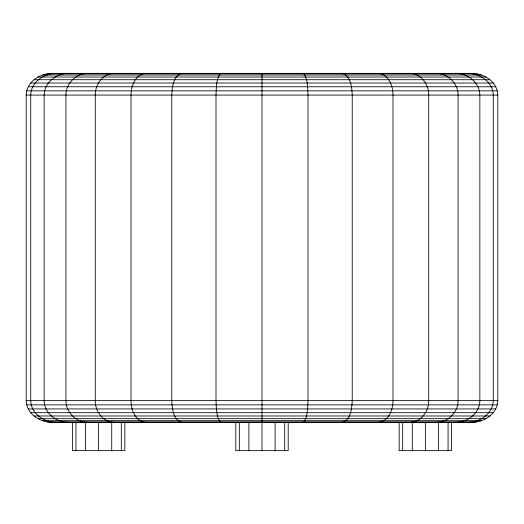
<?xml version="1.0" encoding="UTF-8"?>
<svg xmlns="http://www.w3.org/2000/svg" width="524" height="524" viewBox="0 0 524 524"><rect width="100%" height="100%" fill="white"/><g stroke="black" fill="none" stroke-linecap="round" stroke-linejoin="round"><path stroke-width="0.79" d="M26.2 95.073C26.455 81.678 40.381 73.098 52.741 73.36L471.259 73.36C483.619 73.098 497.545 81.678 497.8 95.073L497.8 400.631C497.545 414.026 483.619 422.606 471.259 422.344L52.741 422.344C40.381 422.606 26.455 414.026 26.2 400.631L26.2 95.073L497.8 95.073M221.174 73.36L220.165 73.779C215.94 79.877 216.438 87.967 215.999 95.073L215.999 400.631C216.438 407.738 215.94 415.827 220.165 421.925L221.174 422.344M302.826 422.344L303.835 421.925C308.06 415.827 307.562 407.738 308.001 400.631L308.001 95.073C307.562 87.967 308.06 79.877 303.835 73.779L302.826 73.36M181.92 73.36C173.005 75.653 172.2 87.429 171.761 95.073L171.761 400.631C172.2 408.275 173.005 420.051 181.92 422.344M342.08 422.344C350.995 420.051 351.801 408.275 352.239 400.631L352.239 95.073C351.801 87.429 350.995 75.653 342.08 73.36M145.744 73.36C135.395 74.139 130.948 86.06 130.993 95.073L130.993 400.631C130.948 409.644 135.395 421.565 145.744 422.344M378.256 422.344C388.605 421.565 393.052 409.644 393.007 400.631L393.007 95.073C393.052 86.06 388.605 74.139 378.256 73.36M114.029 73.36C102.894 73.439 95.034 84.587 95.263 95.073L95.263 400.631C95.034 411.117 102.894 422.265 114.029 422.344M409.971 422.344C421.106 422.265 428.966 411.117 428.737 400.631L428.737 95.073C428.966 84.587 421.106 73.439 409.971 73.36M88.006 73.36C76.34 73.17 65.782 83.329 65.939 95.073L65.939 400.631C65.782 412.375 76.34 422.534 88.006 422.344M435.994 422.344C447.66 422.534 458.218 412.375 458.061 400.631L458.061 95.073C458.218 83.329 447.66 73.17 435.994 73.36M68.67 73.36C56.625 73.098 44.173 82.412 44.147 95.073L44.147 400.631C44.173 413.292 56.625 422.606 68.67 422.344M455.33 422.344C467.375 422.606 479.827 413.292 479.853 400.631L479.853 95.073C479.827 82.412 467.375 73.098 455.33 73.36M56.762 73.36C44.488 73.098 30.923 81.862 30.733 95.073L30.733 400.631C30.923 413.842 44.488 422.606 56.762 422.344M467.238 422.344C479.512 422.606 493.077 413.842 493.267 400.631L493.267 95.073C493.077 81.862 479.512 73.098 467.238 73.36M47.566 73.779L476.434 73.779M42.582 75.011L481.418 75.011M37.997 77.021L486.003 77.021M33.975 79.72L490.025 79.72M30.674 83.008L493.326 83.008M28.217 86.768L495.783 86.768M26.711 90.842L497.289 90.842M26.2 400.631L497.8 400.631M26.711 404.862L497.289 404.862M28.217 408.936L495.783 408.936M30.674 412.696L493.326 412.696M33.975 415.984L490.025 415.984M37.997 418.683L486.003 418.683M42.582 420.693L481.418 420.693M47.566 421.925L476.434 421.925M451.57 422.344L451.57 450.64L399.17 450.64L399.17 422.344M448.059 422.344L448.059 450.64M438.47 422.344L438.47 450.64M425.37 422.344L425.37 450.64M412.27 422.344L412.27 450.64M402.674 422.344L402.674 450.64M288.2 422.344L288.2 450.64L235.8 450.64L235.8 422.344M284.689 422.344L284.689 450.64M275.1 422.344L275.1 450.64M262 73.36L262 450.64M248.9 422.344L248.9 450.64M239.311 422.344L239.311 450.64M124.83 422.344L124.83 450.64L72.43 450.64L72.43 422.344M121.326 422.344L121.326 450.64M111.73 422.344L111.73 450.64M98.63 422.344L98.63 450.64M85.53 422.344L85.53 450.64M75.941 422.344L75.941 450.64"/></g></svg>
